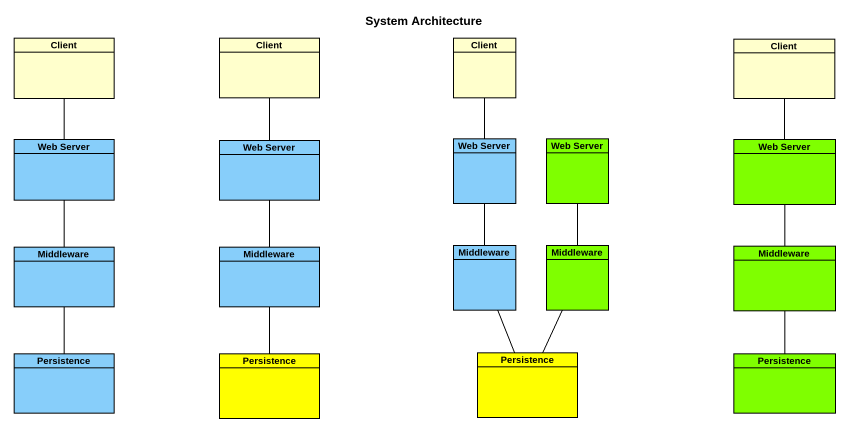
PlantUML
@startuml
title System Architecture
hide circle
hide empty members
class Client
class "Client" as Client_2
class "Client" as Client_3
class "Client" as Client_4
class "Web Server" as Web_Server #87CEFA
class "Web Server" as Web_Server_2 #87CEFA
class "Web Server" as Web_Server_3 #87CEFA
class "Web Server" as Web_Server_4 #7FFF00
class "Web Server" as Web_Server_5 #7FFF00
class Middleware #87CEFA
class "Middleware" as Middleware_2 #87CEFA
class "Middleware" as Middleware_3 #87CEFA
class "Middleware" as Middleware_4 #7FFF00
class "Middleware" as Middleware_5 #7FFF00
class Persistence #87CEFA
class "Persistence" as Persistence_2 #FFFF00
class "Persistence" as Persistence_3 #FFFF00
class "Persistence" as Persistence_4 #7FFF00
Client -- Web_Server
Client_2 -- Web_Server_2
Client_3 -- Web_Server_3
Client_4 -- Web_Server_5
Web_Server -- Middleware
Web_Server_2 -- Middleware_2
Web_Server_3 -- Middleware_3
Web_Server_4 -- Middleware_4
Web_Server_5 -- Middleware_5
Middleware -- Persistence
Middleware_2 -- Persistence_2
Middleware_3 -- Persistence_3
Middleware_4 -- Persistence_3
Middleware_5 -- Persistence_4
@enduml
